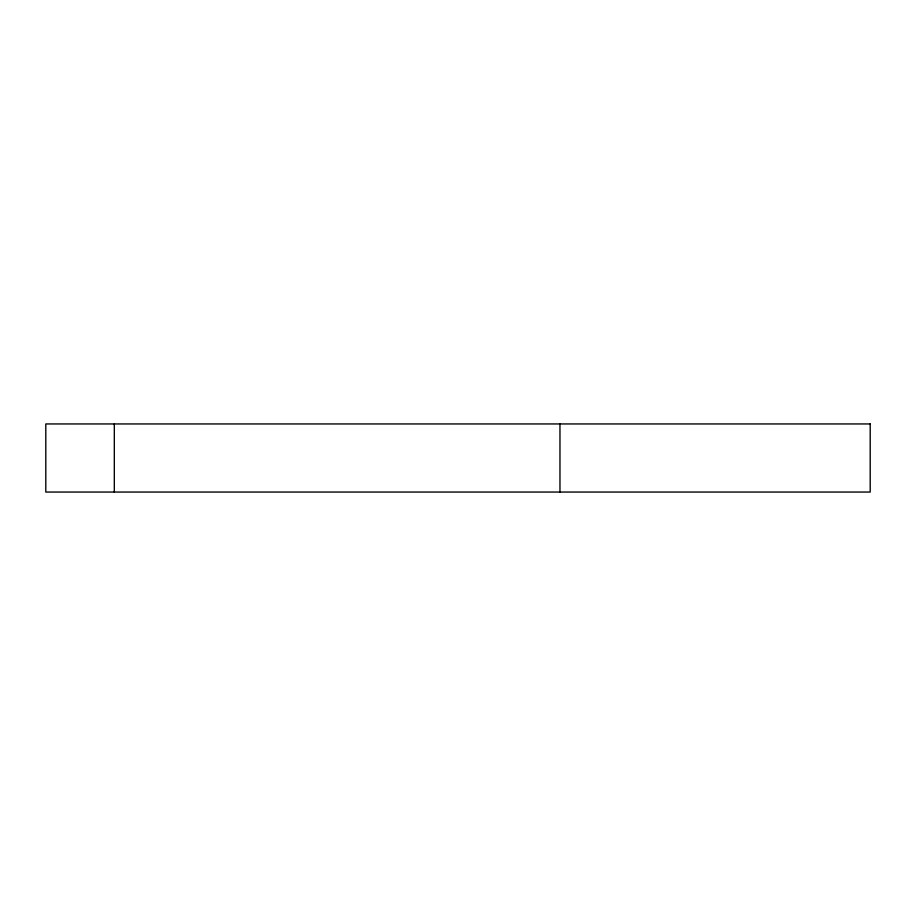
<?xml version="1.0" encoding="UTF-8"?>
<svg xmlns="http://www.w3.org/2000/svg" width="916" height="916" viewBox="0 0 916 916"><rect width="100%" height="100%" fill="white"/><g stroke="black" fill="none" stroke-linecap="round" stroke-linejoin="round"><path stroke-width="1.37" d="M559.962 423.948L559.962 492.052M114.317 423.948L114.317 492.052M870.2 423.948L45.8 423.948L45.8 492.052L870.2 492.052L870.2 423.948"/></g></svg>
